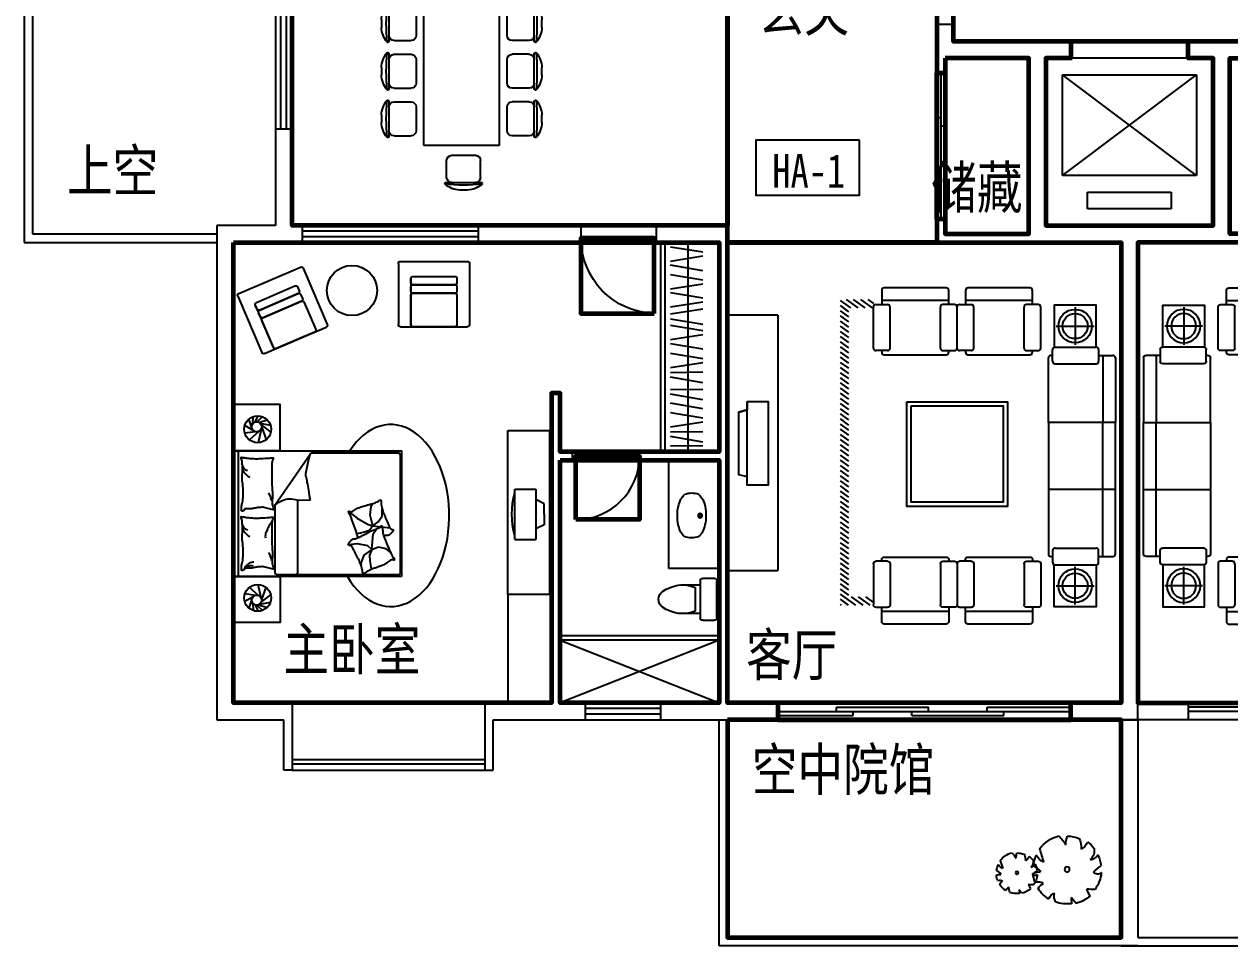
# Model space of a CAD drawing. Extents: x -503649 to -477249, y -718488 to -695588.
# Drawn here: x -503649 to -489249, y -718488 to -707482 of the extents above; entities that cross this region are included whole.
import ezdxf
from ezdxf.enums import TextEntityAlignment as Align

# ---------------------------------------------------------------- set-up
doc = ezdxf.new("R2010")
doc.units = 0
doc.header["$LTSCALE"] = 1000
doc.header["$MEASUREMENT"] = 0
doc.layers.get('0').update_dxf_attribs({"linetype": 'CONTINUOUS'})
for name, color, linetype in [('4-BACLONY', 6, 'CONTINUOUS'), ('7-SAN', 245, 'CONTINUOUS'), ('FURN', 8, 'CONTINUOUS'), ('I-FURN', 8, 'CONTINUOUS'), ('PUB_TEXT', 7, 'CONTINUOUS'), ('WALL', 2, 'CONTINUOUS'), ('WINDOW', 4, 'CONTINUOUS'), ('WINDOW_TEXT', 7, 'CONTINUOUS'), ('字', 7, 'CONTINUOUS')]:
    doc.layers.add(name, color=color, linetype=linetype)
for name, color, linetype, lineweight in [('GT_储藏间', 50, 'CONTINUOUS', 60), ('GT_卧室', 1, 'CONTINUOUS', 60), ('GT_卫生间', 5, 'CONTINUOUS', 60), ('GT_客厅', 2, 'CONTINUOUS', 60), ('GT_玄关', 40, 'CONTINUOUS', 60), ('GT_电梯', 150, 'CONTINUOUS', 60), ('GT_过道', 30, 'CONTINUOUS', 60), ('GT_门', 3, 'CONTINUOUS', 60), ('GT_阳台', 6, 'CONTINUOUS', 60), ('GT_餐厅', 3, 'CONTINUOUS', 60)]:
    doc.layers.add(name, color=color, linetype=linetype, lineweight=lineweight)
doc.styles.add('-宋体', font='', dxfattribs={"width": 0.6})
doc.styles.add('DIM_FONT', font='ZBTXT.shx', dxfattribs={"width": 0.8})
doc.styles.add('SIMPLEX', font='SIMPLEX.SHX')
doc.styles.get('-宋体').set_extended_font_data('SimSun')

# ---------------------------------------------------------------- blocks, each defined once
blk = doc.blocks.new('TV-02')
at = {"color": 0, "linetype": 'ByBlock'}
blk.add_line((-500, -100), (-400, -100), dxfattribs=at)
for points in [[(400, -100), (375, 0), (-375, 0), (-400, -100), (-375, 0)], [(-500, -100), (-500, -350), (500, -350), (500, -100), (-500, -100)]]:
    blk.add_lwpolyline(points, dxfattribs=at)
blk = doc.blocks.new('M_A2ZXL')
blk.add_line((-0.472, 0), (-0.472, -1))
blk.add_arc((-0.5, 0), 1, 271.6231, 0)
blk = doc.blocks.new('A$C465575F6')
for p, q in [((0, 529), (0, 669)), ((30, 699), (470, 699)), ((500, 669), (500, 529)), ((470, 499), (30, 499)), ((80, 499), (80, 269)), ((390, 439), (110, 439)), ((420, 499), (420, 269))]:
    blk.add_line(p, q)
for centre, radius, start, end in [((30, 669), 30, 90, 180), ((470, 669), 30, 0, 90), ((30, 529), 30, 180, 270), ((477, 286), 398, 157.4505, 216.6381), ((23, 286), 398, 323.3619, 22.5495), ((470, 529), 30, 270, 0), ((250, 110), 110, 213.4509, 326.5491)]:
    blk.add_arc(centre, radius, start, end)
blk = doc.blocks.new('A$C7F224953')
for p, q in [((513, 86, 0), (516, 88, 0)), ((516, 92, 0), (516, 89, 0))]:
    blk.add_line(p, q)
at = {"elevation": 0}
for points in [[(513, 261, 0.091341), (457, 304, 0.066287), (374, 332, 0.052428), (263, 343, 0.052428), (153, 330, 0.066287), (70, 300, 0.091756), (14, 256, 0.171377)], [(12, 87, -0.172546), (14, 256, -0.726395)], [(518, 91, 0.172546), (514, 261, 0.726395)], [(12, 87, 0.098208), (73, 40, 0.066287), (156, 11, 0.052428), (266, 1, 0.052428), (376, 13, 0.066287), (459, 43, 0.093876), (516, 89, 0.171377)]]:
    blk.add_lwpolyline(points, format="xyb", dxfattribs=at)
for radius in [25, 15]:
    blk.add_circle((266, 71, 0), radius)
blk.add_arc((515, 89, 0), 1, 311.8531, 0.5307)
at = {"style": 'DIM_FONT', "oblique": 0, "width": 0.8, "flags": 9}
for tag in ['YSIZE', 'XSIZE', 'YSIZE', 'XSIZE']:
    blk.add_attdef(tag, (266, 1, 0), '', height=0.5, rotation=180.5307, dxfattribs=at)
blk = doc.blocks.new('A$C748C4E89')
for p, q in [((-250, 0), (-250, -600)), ((-250, 0), (0, 0)), ((0, -600), (0, 0)), ((100, -175), (0, -125)), ((100, -300), (100, -175)), ((100, -425), (0, -475)), ((100, -300), (100, -425)), ((-250, -600), (0, -600))]:
    blk.add_line(p, q)
blk.add_arc((637.5, -300), 925, 163.62955, 196.37045)
blk = doc.blocks.new('A$C70683468')
for p, q in [((535, -175), (535, 1325)), ((971, 678), (1398, 1296)), ((2450, 1296), (1398, 1296)), ((2470, -130), (2470, 1276)), ((1243, -130), (1243, 740)), ((971, 678), (971, -130)), ((1851, 602), (1954, 523)), ((2109, 559), (2122, 661)), ((2122, 661), (2142, 697)), ((2251, 545), (2251, 638)), ((1954, 523), (2085, 448)), ((2085, 448), (2140, 430)), ((2140, 430), (2109, 559)), ((2140, 430), (2203, 480)), ((2203, 480), (2251, 545)), ((2041, 353), (1953, 333)), ((2099, 373), (2041, 353)), ((2140, 430), (2099, 373)), ((2127, 149), (2146, 335)), ((2140, 430), (2234, 418)), ((2146, 335), (2182, 385)), ((2182, 385), (2191, 397)), ((2249, 417), (2344, 405)), ((1850, 206), (1954, 219)), ((1954, 219), (2076, 194)), ((2127, 149), (2034, 80)), ((2076, 194), (2127, 149)), ((2127, 149), (2100, 82)), ((2127, 149), (2210, 180)), ((2210, 180), (2292, 159)), ((2292, 159), (2355, 106)), ((2034, 80), (1997, -15)), ((2100, 82), (2103, 13)), ((2103, 13), (2120, -85)), ((1997, -15), (2000, -39)), ((2120, -85), (2127, -88)), ((991, -150), (2450, -150))]:
    blk.add_line(p, q)
blk.add_lwpolyline([(2482, -175), (482, -175), (482, 1325), (2482, 1325)], close=True)
for points in [[(1394, 739, 0.007867), (1376, 856, 0.009508), (1358, 953, 0.006616), (1344, 1018, -0.023828), (1340, 1036, -0.080713), (1341, 1055, -0.009591), (1373, 1208, -0.013133), (1381, 1241, -0.007859), (1398, 1296)], [(609, 635, -0.263368), (590, 607, -0.494818), (571, 616, -0.049225), (570, 634, -0.036831), (571, 657, -0.031893), (580, 695, 0.035782), (587, 729, 0.032941), (592, 819, 0.026564), (587, 930, 0.017905), (581, 968, -0.033397), (579, 988, -0.03204), (580, 1025, 0.018442), (583, 1089, 0.010837), (582, 1154, 0.014624), (579, 1202, 0.111249), (572, 1225, -0.153708), (568, 1241, -0.076444), (569, 1249, -0.215512), (571, 1251, -0.585858), (574, 1248, 0.363489), (577, 1243, 0.191716), (589, 1243, -0.129675), (605, 1245, -0.01735), (622, 1242, 0.019326), (637, 1240, 0.018818), (705, 1233, 0.021828), (765, 1232, 0.006204), (799, 1233, 0.001963), (905, 1240, 0.028341), (942, 1244, -0.117014), (950, 1243, -0.36606), (951, 1242, -0.03973), (949, 1228, -0.048309), (943, 1215, 0.062981), (939, 1204, 0.04058), (936, 1180, 0.014345), (934, 1114, 0.005484), (934, 988, 0.007153), (937, 892, 0.008762), (940, 850, -0.008153), (943, 804, -0.06251), (939, 747, 0.078669), (937, 701, 0.047825), (941, 679, -0.034494), (949, 648, -0.023571), (952, 623, -0.510228), (950, 622), (920, 629), (838, 650, 0.073041), (818, 652, 0.023305), (757, 646, 0.018299), (734, 642, -0.01097), (696, 635, -0.042281), (662, 632, -0.027201), (609, 635)], [(577, 1191, 0.088153), (581, 1156, 0.088153), (596, 1125, 0.077547), (617, 1103, 0.077547), (645, 1089)], [(583, 1109, 0.027842), (593, 1085, 0.048685), (601, 1072, 0.023666), (626, 1044, 0.031223), (646, 1025, 0.046801), (654, 1020, 0.023191), (671, 1012)], [(936, 725, 0.009729), (927, 753, 0.009729), (917, 779, 0.007971), (908, 801, 0.007971), (898, 823)], [(971, 678, -0.085272), (1081, 741, -0.124044), (1168, 751), (1264, 737), (1394, 739)], [(1963, 289, 0.025626), (1960, 300, 0.0108), (1918, 430, 0.00456), (1887, 517, 0.01125), (1873, 552, 0.069394), (1862, 571, -0.079756), (1853, 588, -0.106399), (1851, 602, -0.328642), (1854, 606, -0.299547), (1860, 604, 0.189917), (1869, 598, 0.033518), (1880, 597, 0.075627), (1884, 598, 0.053489), (1892, 601, 0.017838), (1914, 613, 0.038394), (1938, 630, -0.059529), (1954, 640, -0.035943), (1981, 651, -0.011245), (2067, 677, -0.006203), (2106, 687, 0.010783), (2129, 693, 0.019485), (2142, 697, 0.005062), (2193, 717, 0.101392), (2218, 734, -0.223768), (2231, 739, -0.25558), (2236, 736, -0.081563), (2241, 720, -0.071805), (2241, 703, 0.069985), (2241, 685, 0.03546), (2254, 626, 0.029432), (2279, 557, 0.001554), (2293, 523, -0.00152), (2308, 489, -0.004735), (2323, 454, 0.00382), (2341, 410, 0.296001), (2373, 388, -0.649774), (2382, 367, -0.02319), (2377, 362, 0.0288), (2374, 359, 0.005727), (2368, 352, -0.004358), (2360, 343, -0.027528), (2343, 326, -0.046214), (2332, 318, -0.194121), (2315, 315, 0.133719), (2291, 314, 0.005779), (2269, 306, 0.008882)], [(609, -74, -0.263368), (590, -102, -0.494818), (571, -93, -0.049225), (570, -75, -0.036831), (571, -52, -0.031893), (580, -14, 0.035782), (587, 20, 0.032941), (592, 110, 0.026564), (587, 221, 0.017905), (581, 258, -0.033397), (579, 279, -0.03204), (580, 316, 0.018442), (583, 380, 0.010837), (582, 445, 0.014624), (579, 493, 0.111249), (572, 515, -0.153708), (568, 532, -0.076444), (569, 540, -0.215512), (571, 542, -0.585858), (574, 539, 0.363489), (577, 534, 0.191716), (589, 534, -0.129675), (605, 536, -0.01735), (622, 533, 0.019326), (637, 530, 0.018818), (705, 524, 0.021828), (765, 523, 0.006204), (799, 524, 0.001963), (905, 530, 0.028341), (942, 535, -0.117014), (950, 534, -0.36606), (951, 533, -0.03973), (949, 519, -0.048309), (943, 505, 0.062981), (939, 495, 0.04058), (936, 471, 0.014345), (934, 404, 0.005484), (934, 279, 0.007153), (937, 183, 0.008762), (940, 140, -0.008153), (943, 95, -0.06251), (939, 38, 0.078669), (937, -8, 0.047825), (941, -30, -0.034494), (949, -61, -0.023571), (952, -87, -0.510228), (950, -88), (920, -80), (838, -59, 0.073041), (818, -57, 0.023305), (757, -63, 0.018299), (734, -67, -0.01097), (696, -75, -0.042281), (662, -77, -0.027201), (609, -75)], [(577, 481, 0.088153), (581, 447, 0.088153), (596, 416, 0.077547), (617, 394, 0.077547), (645, 380)], [(937, 485, 0.016108), (911, 446, 0.024599), (896, 420, 0.009477), (873, 370, 0.015937), (860, 341, 0.072521), (857, 324, 0.033339), (857, 288)], [(583, 400, 0.027842), (593, 376, 0.048685), (601, 363, 0.023666), (626, 335, 0.031223), (646, 316, 0.046801), (654, 311, 0.023191), (671, 303)], [(609, -75, -0.077379), (634, -40, -0.077379), (669, -14, -0.047525), (694, -4, -0.047525), (720, 1)], [(936, 16, 0.009729), (927, 43, 0.009729), (917, 70, 0.007971), (908, 92, 0.007971), (898, 113)], [(625, -76, -0.05369), (638, -62, -0.070312), (650, -54, -0.015448), (659, -50, -0.013244), (669, -46, -0.082127), (687, -43, -0.064164), (710, -46)]]:
    blk.add_lwpolyline(points, format="xyb")
blk.add_lwpolyline([(2065, -117, 0.101392), (2041, -136, -0.223768), (2028, -142, -0.25558), (2024, -139, -0.081563), (2017, -124, -0.071805), (2016, -107, 0.069985), (2014, -89, 0.03546), (1997, -31, 0.029432), (1967, 36, 0.001554), (1950, 68, -0.00152), (1933, 101, -0.004735), (1916, 135, 0.00382), (1894, 177, 0.296001), (1860, 197, -0.649774), (1850, 217, -0.02319), (1854, 222, 0.0288), (1857, 226, 0.005727), (1863, 233, -0.004358), (1869, 242, -0.027528), (1885, 261, -0.046214), (1896, 270, -0.194121), (1912, 274, 0.133719), (1936, 277, 0.011505), (1978, 296, 0.008882), (2032, 322, 0.012426), (2101, 359, -0.033612), (2126, 372), (2183, 395), (2226, 413, 0.224341), (2239, 427, -0.722772), (2248, 427, -0.103513), (2249, 424, 0.053465), (2249, 416, 0.030109), (2254, 393, -0.031436), (2258, 371, -0.05324), (2259, 356, 0.05518), (2259, 342, 0.056271), (2266, 316, 0.0108), (2317, 191, 0.00456), (2355, 106, 0.01125), (2371, 72, 0.069394), (2384, 54, -0.079756), (2394, 38, -0.106399), (2398, 24, -0.328642), (2394, 19, -0.299547), (2388, 21, 0.189917), (2379, 26, 0.033518), (2368, 26, 0.075627), (2364, 25, 0.053489), (2356, 22, 0.017838), (2335, 8, 0.038394), (2312, -11, -0.059529), (2297, -22, -0.035943), (2272, -35, -0.011245), (2188, -67, -0.006203), (2149, -80, 0.010783), (2127, -88, 0.019485), (2114, -94, 0.005062)], format="xyb", close=True)
for centre, start, end in [((2450, 1276), 0, 90), ((991, -130), 180, 270), ((1223, -130), 270, 0), ((2450, -130), 270, 0)]:
    blk.add_arc(centre, 20, start, end)
blk.add_ellipse((2355, 553), major_axis=(0, 1086), ratio=0.642246, start_param=2.306068, end_param=7.0631)
at = {"style": 'DIM_FONT', "width": 0.8, "flags": 9}
for tag in ['YSIZE', 'XSIZE']:
    blk.add_attdef(tag, (482, -175), '', height=0.5, rotation=90, dxfattribs=at)
blk = doc.blocks.new('A$C40EC27B7')
at = {"layer": 'I-FURN'}
for p, q in [((222, 2370, 0), (233, 2460, 0)), ((255, 2393, 0), (290, 2468, 0)), ((274, 2396, 0), (341, 2457, 0)), ((229, 2294, 0), (129, 2353, 0)), ((212, 2329, 0), (177, 2428, 0)), ((323, 2305, 0), (288, 2148, 0)), ((295, 2391, 0), (395, 2422, 0)), ((308, 2383, 0), (435, 2358, 0)), ((325, 2360, 0), (439, 2273, 0)), ((331, 2328, 0), (385, 2185, 0)), ((256, 2278, 0), (130, 2261, 0)), ((297, 2281, 0), (184, 2182, 0)), ((323, 297, 0), (288, 455, 0)), ((229, 309, 0), (129, 250, 0)), ((256, 325, 0), (130, 342, 0)), ((297, 321, 0), (184, 420, 0)), ((325, 242, 0), (439, 330, 0)), ((331, 274, 0), (385, 418, 0)), ((212, 274, 0), (177, 175, 0)), ((222, 232, 0), (233, 143, 0)), ((255, 209, 0), (290, 135, 0)), ((274, 207, 0), (341, 146, 0)), ((295, 212, 0), (395, 181, 0)), ((308, 219, 0), (435, 245, 0))]:
    blk.add_line(p, q, dxfattribs=at)
at = {"layer": 'I-FURN', "elevation": 0}
for points in [[(0, 2603), (0, 2053), (550, 2053), (550, 2603)], [(0, 0), (0, 550), (550, 550), (550, 0)]]:
    blk.add_lwpolyline(points, close=True, dxfattribs=at)
at = {"layer": 'I-FURN'}
for centre, radius in [((283, 2308, 0), 160), ((271, 2336, 0), 60), ((283, 295, 0), 160), ((271, 267, 0), 60)]:
    blk.add_circle(centre, radius, dxfattribs=at)
at = {"layer": 'I-FURN', "rotation": 1.24245443e-08}
blk.add_blockref('A$C70683468', (-482, 725, 0), dxfattribs=at)
at = {"layer": 'I-FURN', "width": 0.8, "flags": 9}
for tag in ['YSIZE', 'XSIZE']:
    blk.add_attdef(tag, (283, 2308, 0), '', height=0.5, rotation=0, dxfattribs=at)
at = {"layer": 'I-FURN', "oblique": -180, "text_generation_flag": 4, "width": 0.8, "flags": 9}
for tag in ['YSIZE', 'XSIZE']:
    blk.add_attdef(tag, (283, 295, 0), '', height=0.5, rotation=0, dxfattribs=at)
blk = doc.blocks.new('A$C798D17D8')
blk.add_blockref('A$C40EC27B7', (0, 0, 0))
blk = doc.blocks.new('M_C30XGI')
for p, q in [((-869, 988), (-409, 988)), ((-689, 1088), (-589, 1088)), ((-238, 988), (222, 988)), ((-57, 1088), (42, 1088)), ((394, 988), (854, 988)), ((574, 1088), (673, 1088)), ((-864, 920), (-864, 695)), ((-414, 920), (-414, 695)), ((-233, 920), (-233, 695)), ((217, 920), (217, 695)), ((399, 920), (399, 695)), ((849, 920), (849, 695)), ((-1023, 524), (-1023, -476)), ((977, 524), (-1023, 524)), ((-797, 628), (-482, 628)), ((-165, 628), (150, 628)), ((466, 628), (781, 628)), ((977, -476), (977, 524)), ((-1514, -232), (-1514, 228)), ((-1447, 223), (-1222, 223)), ((1400, 223), (1175, 223)), ((1467, 228), (1467, -232)), ((-1614, -52), (-1614, 47)), ((-1154, -160), (-1154, 155)), ((1107, 155), (1107, -160)), ((1567, 47), (1567, -52)), ((-1447, -227), (-1222, -227)), ((1400, -227), (1175, -227)), ((-1023, -476), (977, -476)), ((-482, -580), (-797, -580)), ((150, -580), (-165, -580)), ((781, -580), (466, -580)), ((-864, -873), (-864, -648)), ((-414, -873), (-414, -648)), ((-233, -873), (-233, -648)), ((217, -873), (217, -648)), ((399, -873), (399, -648)), ((849, -873), (849, -648)), ((-409, -940), (-869, -940)), ((222, -940), (-238, -940)), ((854, -940), (394, -940)), ((-589, -1040), (-689, -1040)), ((42, -1040), (-57, -1040)), ((673, -1040), (574, -1040))]:
    blk.add_line(p, q)
for centre, radius, start, end in [((-878, 1004), 10, 130.7265, 202.67), ((-869, 1008), 20, 202.67, 270), ((-679, 772), 316, 91.7651, 130.7265), ((-639, -1690), 2713, 84.8023, 95.1977), ((-797, 920), 67.5, 90, 180), ((-599, 772), 316, 49.2735, 88.2349), ((-482, 920), 67.5, 0, 90), ((-409, 1008), 20, 270, 337.33), ((-400, 1004), 10, 337.33, 49.2735), ((-247, 1004), 10, 130.7265, 202.67), ((-238, 1008), 20, 202.67, 270), ((-48, 772), 316, 91.7651, 130.7265), ((-8, -1690), 2713, 84.8023, 95.1977), ((-165, 920), 67.5, 90, 180), ((32, 772), 316, 49.2735, 88.2349), ((150, 920), 67.5, 0, 90), ((222, 1008), 20, 270, 337.33), ((232, 1004), 10, 337.33, 49.2735), ((384, 1004), 10, 130.7265, 202.67), ((394, 1008), 20, 202.67, 270), ((584, 772), 316, 91.7651, 130.7265), ((624, -1690), 2713, 84.8023, 95.1977), ((466, 920), 67.5, 90, 180), ((664, 772), 316, 49.2735, 88.2349), ((781, 920), 67.5, 0, 90), ((854, 1008), 20, 270, 337.33), ((863, 1004), 10, 337.33, 49.2735), ((-797, 695), 67.5, 180, 270), ((-482, 695), 67.5, 270, 0), ((-165, 695), 67.5, 180, 270), ((150, 695), 67.5, 270, 0), ((466, 695), 67.5, 180, 270), ((781, 695), 67.5, 270, 0), ((-1299, 38), 316, 139.2735, 178.2349), ((1164, -2), 2713, 174.8023, 185.1977), ((-1530, 237), 10, 67.33, 139.2735), ((-1534, 228), 20, 0, 67.33), ((-1447, 155), 67.5, 90, 180), ((-1222, 155), 67.5, 0, 90), ((1175, 155), 67.5, 90, 180), ((1400, 155), 67.5, 0, 90), ((1487, 228), 20, 112.67, 180), ((1484, 237), 10, 40.7265, 112.67), ((-1210, -2), 2713, 354.8023, 5.1977), ((1252, 38), 316, 1.7651, 40.7265), ((-1299, -42), 316, 181.7651, 220.7265), ((-1447, -160), 67.5, 180, 270), ((-1222, -160), 67.5, 270, 0), ((1175, -160), 67.5, 180, 270), ((1400, -160), 67.5, 270, 0), ((1252, -42), 316, 319.2735, 358.2349), ((-1530, -241), 10, 220.7265, 292.67), ((-1534, -232), 20, 292.67, 0), ((1487, -232), 20, 180, 247.33), ((1484, -241), 10, 247.33, 319.2735), ((-797, -648), 67.5, 90, 180), ((-482, -648), 67.5, 0, 90), ((-165, -648), 67.5, 90, 180), ((150, -648), 67.5, 0, 90), ((466, -648), 67.5, 90, 180), ((781, -648), 67.5, 0, 90), ((-869, -960), 20, 90, 157.33), ((-878, -957), 10, 157.33, 229.2735), ((-797, -873), 67.5, 180, 270), ((-482, -873), 67.5, 270, 0), ((-409, -960), 20, 22.67, 90), ((-400, -957), 10, 310.7265, 22.67), ((-247, -957), 10, 157.33, 229.2735), ((-238, -960), 20, 90, 157.33), ((-165, -873), 67.5, 180, 270), ((150, -873), 67.5, 270, 0), ((222, -960), 20, 22.67, 90), ((232, -957), 10, 310.7265, 22.67), ((384, -957), 10, 157.33, 229.2735), ((394, -960), 20, 90, 157.33), ((466, -873), 67.5, 180, 270), ((781, -873), 67.5, 270, 0), ((854, -960), 20, 22.67, 90), ((863, -957), 10, 310.7265, 22.67), ((-679, -725), 316, 229.2735, 268.2349), ((-639, 1737), 2713, 264.8023, 275.1977), ((-599, -725), 316, 271.7651, 310.7265), ((-8, 1737), 2713, 264.8023, 275.1977), ((-48, -725), 316, 229.2735, 268.2349), ((32, -725), 316, 271.7651, 310.7265), ((584, -725), 316, 229.2735, 268.2349), ((624, 1737), 2713, 264.8023, 275.1977), ((664, -725), 316, 271.7651, 310.7265)]:
    blk.add_arc(centre, radius, start, end)
at = {"width": 0.8, "flags": 9}
for tag in ['XSIZE', 'YSIZE']:
    blk.add_attdef(tag, (0, 0), '', height=0.5, dxfattribs=at)
blk = doc.blocks.new('_WBLK')
for p, q in [((-0.5, 0.5), (0.5, 0.5)), ((0.5, 0.1667), (-0.5, 0.1667)), ((0.5, -0.1667), (-0.5, -0.1667)), ((-0.5, -0.5), (0.5, -0.5))]:
    blk.add_line(p, q)
at = {"layer": 'WINDOW_TEXT', "style": 'SIMPLEX', "flags": 9}
blk.add_attdef('A', text='', height=1, dxfattribs=at).set_placement((0, 1.5), align=Align.MIDDLE)
blk = doc.blocks.new('M_C33SQR')
for p, q in [((-433, 755), (-433, 25)), ((392, 780), (-408, 780)), ((417, 755), (417, 25)), ((242, 600), (-258, 600)), ((267, 575), (267, 0)), ((392, 0), (-408, 0))]:
    blk.add_line(p, q)
for points in [[(242, 600), (-258, 600, 0.414214), (-283, 575), (-283, 525, 0.414214), (-258, 500), (242, 500, 0.414214), (267, 525), (267, 575, 0.414214)], [(242, 500), (-258, 500, 0.414214), (-283, 475), (-283, 425, 0.414214), (-258, 400), (242, 400, 0.414214), (267, 425), (267, 475, 0.414214)], [(242, 400), (-258, 400, 0.414214), (-283, 375), (-283, 25, 0.414214), (-258, 0), (242, 0, 0.414214), (267, 25), (267, 375, 0.414214)]]:
    blk.add_lwpolyline(points, format="xyb", close=True)
for centre, start, end in [((-408, 755), 90, 180), ((392, 755), 0, 90), ((242, 575), 0, 90), ((-408, 25), 180, 270), ((392, 25), 270, 0)]:
    blk.add_arc(centre, 25, start, end)
at = {"width": 0.8, "flags": 9}
for tag in ['XSIZE', 'YSIZE']:
    blk.add_attdef(tag, (0, 0), '', height=0.5, dxfattribs=at)
blk = doc.blocks.new('FHASHA')
at = {"layer": 'FURN'}
for p, q in [((-325907, -74669), (-325816, -74651)), ((-325907, -74669), (-325816, -74651)), ((-325816, -74651), (-325870, -74706)), ((-325816, -74651), (-325870, -74706)), ((-325870, -74706), (-325870, -74706)), ((-325870, -74706), (-325870, -74706)), ((-325329, -74976), (-325275, -74965)), ((-325329, -74976), (-325275, -74965)), ((-325275, -74965), (-325307, -74998)), ((-325275, -74965), (-325307, -74998)), ((-325307, -74998), (-325307, -74998)), ((-325307, -74998), (-325307, -74998))]:
    blk.add_line(p, q, dxfattribs=at)
for centre, radius in [((-325569, -74418), 29.7), ((-325127, -74825), 17.8), ((-325127, -74825), 17.8)]:
    blk.add_circle(centre, radius, dxfattribs=at)
for centre, radius, start, end in [((-325573, -74419), 410, 87.3583, 102.9624), ((-325573, -74419), 410, 87.3583, 102.9624), ((-325573, -74419), 406, 115.8504, 134.5361), ((-325573, -74419), 406, 115.8504, 134.5361), ((-326691, -74349), 861, 6.7622, 14.7395), ((-326691, -74349), 861, 6.7622, 14.7395), ((-325579, -74057), 171, 178.2868, 217.0851), ((-325579, -74057), 171, 178.2868, 217.0851), ((-325577, -74127), 138, 129.1908, 191.4948), ((-325577, -74127), 138, 129.1908, 191.4948), ((-325437, -74066), 127, 157.0582, 207.0546), ((-325437, -74066), 127, 157.0582, 207.0546), ((-325354, -74250), 233, 114.5767, 147.2277), ((-325354, -74250), 233, 114.5767, 147.2277), ((-325573, -74419), 400, 51.4396, 72.2919), ((-325573, -74419), 400, 51.4396, 72.2919), ((-325716, -73947), 424, 323.693, 338.0324), ((-325716, -73947), 424, 323.693, 338.0324), ((-325573, -74419), 408, 146.2468, 176.8757), ((-325573, -74419), 408, 146.2468, 176.8757), ((-325847, -74181), 67.8, 188.8752, 279.9449), ((-325847, -74181), 67.8, 188.8752, 279.9449), ((-325193, -74675), 510, 95.6714, 110.9405), ((-325193, -74675), 510, 95.6714, 110.9405), ((-325573, -74419), 415, 358.256, 37.3552), ((-325573, -74419), 415, 358.256, 37.3552), ((-325689, -74046), 456, 230.3545, 242.9078), ((-325689, -74046), 456, 230.3545, 242.9078), ((-324363, -75737), 1528, 121.3409, 127.5995), ((-324363, -75737), 1528, 121.3409, 127.5995), ((-326242, -73861), 684, 292.2211, 300.3132), ((-326242, -73861), 684, 292.2211, 300.3132), ((-325573, -74419), 417, 190.411, 216.8434), ((-325573, -74419), 417, 190.411, 216.8434), ((-325252, -74350), 182, 256.0316, 294.1537), ((-325252, -74350), 182, 256.0316, 294.1537), ((-325573, -74419), 407, 328.2107, 346.2761), ((-325573, -74419), 407, 328.2107, 346.2761), ((-325132, -74651), 83, 129.1908, 191.4948), ((-325132, -74651), 83, 129.1908, 191.4948), ((-325129, -74826), 246, 87.3583, 102.9624), ((-325048, -74614), 76.3, 157.0582, 207.0546), ((-325573, -74419), 410, 224.0614, 251.6109), ((-325573, -74419), 410, 224.0614, 251.6109), ((-325714, -74787), 101, 337.926, 34.0305), ((-325714, -74787), 101, 337.926, 34.0305), ((-325591, -74789), 150, 351.0731, 25.6085), ((-325591, -74789), 150, 351.0731, 25.6085), ((-325491, -74871), 157, 39.1449, 73.4992), ((-325491, -74871), 157, 39.1449, 73.4992), ((-325129, -74826), 245, 146.2468, 176.8757), ((-325129, -74826), 245, 146.2468, 176.8757), ((-325573, -74419), 413, 299.9838, 314.8093), ((-325573, -74419), 413, 299.9838, 314.8093), ((-325293, -75902), 1269, 86.976, 92.2462), ((-325293, -75902), 1269, 86.976, 92.2462), ((-325396, -74749), 120, 17.9209, 61.8406), ((-325396, -74749), 120, 17.9209, 61.8406), ((-325293, -74683), 40.7, 188.8752, 279.9449), ((-325293, -74683), 40.7, 188.8752, 279.9449), ((-325129, -74826), 243, 115.8504, 134.5361), ((-325129, -74826), 243, 115.8504, 134.5361), ((-325800, -74784), 517, 6.7622, 14.7395), ((-325800, -74784), 517, 6.7622, 14.7395), ((-325133, -74609), 103, 178.2868, 217.0851), ((-324998, -74725), 140, 114.5767, 147.2277), ((-324998, -74725), 140, 114.5767, 147.2277), ((-325129, -74826), 240, 51.4396, 72.2919), ((-325129, -74826), 240, 51.4396, 72.2919), ((-325215, -74543), 254, 323.693, 338.0324), ((-325215, -74543), 254, 323.693, 338.0324), ((-324901, -74979), 306, 95.6714, 110.9405), ((-324901, -74979), 306, 95.6714, 110.9405), ((-325129, -74826), 249, 358.256, 37.3552), ((-325129, -74826), 249, 358.256, 37.3552), ((-325782, -74652), 174, 297.1708, 329.1657), ((-325782, -74652), 174, 297.1708, 329.1657), ((-325573, -74419), 414, 263.3003, 288.3538), ((-325573, -74419), 414, 263.3003, 288.3538), ((-325531, -74491), 411, 292.2211, 300.3132), ((-325531, -74491), 411, 292.2211, 300.3132), ((-325129, -74826), 250, 190.411, 216.8434), ((-325129, -74826), 250, 190.411, 216.8434), ((-325199, -74602), 274, 230.3545, 242.9078), ((-325199, -74602), 274, 230.3545, 242.9078), ((-324403, -75617), 917, 121.3409, 127.5995), ((-324403, -75617), 917, 121.3409, 127.5995), ((-325129, -74826), 246, 224.0614, 251.6109), ((-325129, -74826), 246, 224.0614, 251.6109), ((-325254, -74966), 105, 297.1708, 329.1657), ((-325254, -74966), 105, 297.1708, 329.1657), ((-325214, -75047), 60.7, 337.926, 34.0305), ((-325214, -75047), 60.7, 337.926, 34.0305), ((-325140, -75048), 90.1, 351.0731, 25.6085), ((-325140, -75048), 90.1, 351.0731, 25.6085), ((-325080, -75097), 94.2, 39.1449, 73.4992), ((-325080, -75097), 94.2, 39.1449, 73.4992), ((-325129, -74826), 248, 299.9838, 314.8093), ((-325129, -74826), 248, 299.9838, 314.8093), ((-324961, -75716), 762, 86.976, 92.2462), ((-324961, -75716), 762, 86.976, 92.2462), ((-325023, -75024), 71.7, 17.9209, 61.8406), ((-325023, -75024), 71.7, 17.9209, 61.8406), ((-324936, -74785), 109, 256.0316, 294.1537), ((-324936, -74785), 109, 256.0316, 294.1537), ((-325129, -74826), 244, 328.2107, 346.2761), ((-325129, -74826), 244, 328.2107, 346.2761), ((-325129, -74826), 248, 263.3003, 288.3538), ((-325129, -74826), 248, 263.3003, 288.3538)]:
    blk.add_arc(centre, radius, start, end, dxfattribs=at)
blk = doc.blocks.new('SOFA-1')
at = {"layer": 'I-FURN'}
for p, q in [((-500, 720), (-500, 230)), ((-330, 750), (-470, 750)), ((-400, 770), (-400, 750)), ((370, 800), (-370, 800)), ((-300, 720), (-300, 230)), ((300, 720), (300, 230)), ((330, 750), (470, 750)), ((400, 750), (400, 770)), ((500, 720), (500, 230)), ((-470, 200), (-330, 200)), ((-400, 200), (-400, 30)), ((-400, 150), (400, 150)), ((470, 200), (330, 200)), ((400, 30), (400, 200)), ((-370, 0), (370, 0))]:
    blk.add_line(p, q, dxfattribs=at)
for centre, start, end in [((-470, 720), 90, 180), ((-370, 770), 90, 180), ((-330, 720), 0, 90), ((330, 720), 90, 180), ((370, 770), 0, 90), ((370, 770), 0, 90), ((370, 770), 0, 90), ((470, 720), 0, 90), ((-470, 230), 180, 270), ((-330, 230), 270, 0), ((330, 230), 180, 270), ((470, 230), 270, 0), ((-370, 30), 180, 270), ((370, 30), 270, 0)]:
    blk.add_arc(centre, 30, start, end, dxfattribs=at)
blk = doc.blocks.new('SOFA-3')
at = {"layer": 'I-FURN'}
for p, q in [((-720, 1300), (-230, 1300)), ((-800, 400), (-800, 1170)), ((-770, 1200), (-750, 1200)), ((-750, 1130), (-750, 1270)), ((-200, 1270), (-200, 1130)), ((-200, 1200), (-30, 1200)), ((-150, 1200), (-150, 400)), ((0, 1170), (0, 400)), ((-720, 1100), (-230, 1100)), ((-800, 400), (-800, -400)), ((0, 400), (-800, 400)), ((0, 400), (-800, 400)), ((-150, -430), (-150, 400)), ((0, -400), (0, 400)), ((-800, -400), (-800, -1170)), ((0, -400), (-800, -400)), ((0, -400), (-800, -400)), ((-150, -1200), (-150, -400)), ((0, -1170), (0, -400)), ((-750, -1130), (-750, -1270)), ((-720, -1100), (-230, -1100)), ((-200, -1270), (-200, -1130)), ((-770, -1200), (-750, -1200)), ((-200, -1200), (-30, -1200)), ((-720, -1300), (-230, -1300))]:
    blk.add_line(p, q, dxfattribs=at)
for centre, start, end in [((-720, 1270), 90, 180), ((-230, 1270), 0, 90), ((-770, 1170), 90, 180), ((-30, 1170), 0, 90), ((-720, 1130), 180, 270), ((-230, 1130), 270, 0), ((-720, -1130), 90, 180), ((-230, -1130), 360, 90), ((-770, -1170), 180, 270), ((-720, -1270), 180, 270), ((-230, -1270), 270, 0), ((-30, -1170), 270, 0)]:
    blk.add_arc(centre, 30, start, end, dxfattribs=at)
blk = doc.blocks.new('A$C4ACB3806')
at = {"layer": 'I-FURN', "extrusion": (-1.022e-13, -1.2e-15, -1)}
for p, q in [((0, 3863), (124, 3774)), ((0, 3801), (100, 3729)), ((70, 3874), (210, 3774)), ((156, 3874), (296, 3774)), ((242, 3874), (381, 3774)), ((328, 3874), (396, 3825)), ((0, 3740), (100, 3668)), ((0, 3678), (100, 3606)), ((0, 3616), (100, 3545)), ((0, 3555), (100, 3483)), ((0, 3493), (100, 3422)), ((0, 3432), (100, 3360)), ((0, 3370), (100, 3299)), ((0, 3309), (100, 3237)), ((0, 3247), (100, 3176)), ((0, 3186), (100, 3114)), ((0, 3124), (100, 3053)), ((0, 3063), (100, 2991)), ((0, 3001), (100, 2930)), ((0, 2940), (100, 2868)), ((0, 2878), (100, 2807)), ((0, 2817), (100, 2745)), ((0, 2755), (100, 2684)), ((0, 2694), (100, 2622)), ((0, 2632), (100, 2561)), ((0, 2571), (100, 2499)), ((0, 2509), (100, 2438)), ((0, 2448), (100, 2376)), ((0, 2386), (100, 2314)), ((0, 2325), (100, 2253)), ((0, 2263), (100, 2191)), ((0, 2202), (100, 2130)), ((0, 2140), (100, 2068)), ((0, 2079), (100, 2007)), ((0, 2017), (100, 1945)), ((0, 1956), (100, 1884)), ((0, 1894), (100, 1822)), ((0, 1833), (100, 1761)), ((0, 1771), (100, 1699)), ((0, 1709), (100, 1638)), ((0, 1648), (100, 1576)), ((0, 1586), (100, 1515)), ((0, 1525), (100, 1453)), ((0, 1463), (100, 1392)), ((0, 1402), (100, 1330)), ((0, 1340), (100, 1269)), ((0, 1279), (100, 1207)), ((0, 1217), (100, 1146)), ((0, 1156), (100, 1084)), ((0, 1094), (100, 1023)), ((0, 1033), (100, 961)), ((0, 971), (100, 900)), ((0, 910), (100, 838)), ((0, 848), (100, 777)), ((0, 787), (100, 715)), ((0, 725), (100, 654)), ((0, 664), (100, 592)), ((0, 602), (100, 531)), ((0, 541), (100, 469)), ((0, 479), (100, 407)), ((0, 418), (100, 346)), ((0, 356), (183, 225)), ((0, 295), (97, 225)), ((129, 325), (269, 225)), ((215, 325), (355, 225)), ((301, 325), (396, 257)), ((0, 233), (11, 225))]:
    blk.add_line(p, q, dxfattribs=at)
at = {"layer": 'I-FURN'}
for p, q in [((2806, 3782), (2806, 3332)), ((2581, 3557), (3031, 3557)), ((2806, 232), (2806, 682)), ((2581, 457), (3031, 457))]:
    blk.add_line(p, q, dxfattribs=at)
for points in [[(2556, 3307), (3056, 3307), (3056, 3807), (2556, 3807)], [(796, 2654), (1996, 2654), (1996, 1404), (796, 1404)], [(846, 2604), (1946, 2604), (1946, 1454), (846, 1454)], [(2556, 707), (3056, 707), (3056, 207), (2556, 207)]]:
    blk.add_lwpolyline(points, close=True, dxfattribs=at)
for centre, radius in [((2806, 3557), 200), ((2806, 3557), 150), ((2806, 457), 200), ((2806, 457), 150)]:
    blk.add_circle(centre, radius, dxfattribs=at)
at = {"layer": 'I-FURN', "extrusion": (0, 0, -1), "xscale": -1, "zscale": -1, "rotation": 180}
for p in [(-896, 4014), (-1896, 4014)]:
    blk.add_blockref('SOFA-1', p, dxfattribs=at)
at = {"layer": 'I-FURN'}
blk.add_blockref('SOFA-3', (3286, 2007), dxfattribs=at)
at = {"layer": 'I-FURN', "extrusion": (0, 0, -1), "zscale": -1}
for p in [(-896, 0), (-1896, 0)]:
    blk.add_blockref('SOFA-1', p, dxfattribs=at)
blk = doc.blocks.new('_DBLK')
blk.add_line((-0.45, 0), (-0.45, -0.95))
blk.add_arc((-0.45, 0), 0.95, 270, 0)
at = {"layer": 'WINDOW_TEXT', "style": 'SIMPLEX', "flags": 9}
blk.add_attdef('A', text='', height=1, dxfattribs=at).set_placement((0, 1.5), align=Align.MIDDLE)

msp = doc.modelspace()

# ---------------------------------------------------------------- linework, layer by layer
at = {"layer": '4-BACLONY'}
for p, q in [((-503649, -705888), (-503649, -710088)), ((-503549, -705988), (-503549, -709988)), ((-503549, -709988), (-501349, -709988)), ((-503649, -710088), (-501349, -710088)), ((-495349, -718488), (-495349, -715788)), ((-495249, -718388), (-495249, -715788)), ((-490349, -715788), (-490549, -715788)), ((-490549, -715788), (-490549, -718388)), ((-490549, -715788), (-490349, -715788)), ((-490349, -715788), (-490349, -718388)), ((-490549, -718388), (-495249, -718388)), ((-490349, -718388), (-485649, -718388)), ((-490349, -718488), (-495349, -718488)), ((-490549, -718488), (-485549, -718488))]:
    msp.add_line(p, q, dxfattribs=at)
at = {"layer": '7-SAN'}
for p, q in [((-495949, -713981), (-495949, -712688)), ((-495349, -713981), (-495949, -713981)), ((-495349, -714788), (-497249, -714788)), ((-495349, -714838), (-497249, -714838)), ((-497249, -714838), (-495349, -715588)), ((-495349, -714838), (-497249, -715588))]:
    msp.add_line(p, q, dxfattribs=at)
at = {"layer": 'GT_储藏间'}
for points in [[(-492649, -707888), (-492649, -709988), (-491649, -709988), (-491649, -707888), (-492649, -707888)], [(-488249, -707888), (-488249, -709988), (-489249, -709988), (-489249, -707888), (-488249, -707888)]]:
    msp.add_lwpolyline(points, dxfattribs=at)
at = {"layer": 'GT_卧室'}
msp.add_lwpolyline([(-501149, -710088), (-495349, -710088), (-495349, -712588), (-497249, -712588), (-497249, -711888), (-497349, -711888), (-497349, -715588), (-501149, -715588), (-501149, -710088)], dxfattribs=at)
at = {"layer": 'GT_卫生间'}
msp.add_lwpolyline([(-497249, -712688), (-495349, -712688), (-495349, -715588), (-497249, -715588), (-497249, -712688)], dxfattribs=at)
at = {"layer": 'GT_客厅'}
for points in [[(-492749, -710088), (-490549, -710088), (-490549, -715588), (-495249, -715588), (-495249, -710088), (-492749, -710088)], [(-488149, -710088), (-490349, -710088), (-490349, -715588), (-485649, -715588), (-485649, -710088), (-488149, -710088)]]:
    msp.add_lwpolyline(points, dxfattribs=at)
at = {"layer": 'GT_玄关'}
msp.add_lwpolyline([(-495249, -706088), (-492749, -706088), (-492749, -710088), (-495249, -710088), (-495249, -706088)], dxfattribs=at)
at = {"layer": 'GT_电梯'}
msp.add_lwpolyline([(-491149, -707688), (-491149, -707888), (-491449, -707888), (-491449, -709888), (-489449, -709888), (-489449, -707888), (-489749, -707888), (-489749, -707688), (-491149, -707688)], dxfattribs=at)
at = {"layer": 'GT_过道'}
msp.add_lwpolyline([(-492549, -706088), (-488349, -706088), (-488349, -707688), (-492549, -707688), (-492549, -706088)], dxfattribs=at)
at = {"layer": 'GT_门'}
for points in [[(-492749, -708063), (-492649, -708063), (-492649, -709813), (-492749, -709813), (-492749, -708063)], [(-496125, -710938), (-496125, -710038), (-496999, -710038), (-496999, -710938), (-496125, -710938)], [(-497059, -713398), (-497059, -712638), (-496299, -712638), (-496299, -713398), (-497059, -713398)], [(-494649, -715588), (-494649, -715788), (-491149, -715788), (-491149, -715588), (-494649, -715588)]]:
    msp.add_lwpolyline(points, dxfattribs=at)
at = {"layer": 'GT_阳台'}
msp.add_lwpolyline([(-495249, -715788), (-495249, -718388), (-490549, -718388), (-490549, -715788), (-495249, -715788)], dxfattribs=at)
at = {"layer": 'GT_餐厅'}
msp.add_lwpolyline([(-500449, -706088), (-495249, -706088), (-495249, -709888), (-500449, -709888), (-500449, -706088)], dxfattribs=at)
at = {"layer": 'I-FURN'}
for p, q in [((-492699, -709813), (-492699, -708063)), ((-492649, -708696), (-492649, -708063)), ((-492749, -708596), (-492749, -709280)), ((-492749, -709280), (-492749, -708596)), ((-492749, -708596), (-492699, -708596)), ((-492699, -708696), (-492649, -708696)), ((-492649, -709180), (-492699, -709180)), ((-492649, -709813), (-492649, -709180)), ((-492749, -709280), (-492699, -709280)), ((-496049, -710088), (-496049, -712588)), ((-495999, -710088), (-495999, -712588)), ((-495542, -710207), (-495928, -710144)), ((-495724, -710088), (-495724, -712588)), ((-495928, -710312), (-495542, -710251)), ((-495542, -710428), (-495928, -710361)), ((-495542, -710540), (-495928, -710477)), ((-495928, -710644), (-495542, -710584)), ((-495542, -710753), (-495928, -710690)), ((-495928, -710858), (-495542, -710797)), ((-495928, -710943), (-495542, -710882)), ((-495542, -711069), (-495928, -711006)), ((-494649, -710959), (-494649, -714006)), ((-495542, -711144), (-495928, -711081)), ((-495928, -711249), (-495542, -711188)), ((-495542, -711365), (-495928, -711299)), ((-495542, -711477), (-495928, -711414)), ((-495928, -711581), (-495542, -711521)), ((-495928, -711640), (-495542, -711635)), ((-495542, -711764), (-495928, -711697)), ((-495928, -711844), (-495542, -711839)), ((-495542, -711968), (-495928, -711902)), ((-495542, -712075), (-495928, -712009)), ((-495542, -712187), (-495928, -712125)), ((-495928, -712292), (-495542, -712231)), ((-495928, -712350), (-495542, -712345)), ((-495542, -712474), (-495928, -712408)), ((-495928, -712519), (-495542, -712514)), ((-497874, -714292), (-497874, -715588))]:
    msp.add_line(p, q, dxfattribs=at)
msp.add_lwpolyline([(-494649, -710959), (-495249, -710959), (-495249, -714006), (-494649, -714006)], dxfattribs=at)
msp.add_lwpolyline([(-497874, -712336), (-497374, -712336), (-497374, -714292), (-497874, -714292)], close=True, dxfattribs=at)
msp.add_circle((-499734, -710663), 300, dxfattribs=at)
at = {"layer": 'PUB_TEXT'}
msp.add_lwpolyline([(-493673, -708868), (-494910, -708868), (-494910, -709526), (-493673, -709526)], close=True, dxfattribs=at)
at = {"layer": 'WALL'}
for p, q in [((-492549, -707488), (-492749, -707488)), ((-492749, -707488), (-492749, -708063)), ((-492549, -707488), (-492549, -707688)), ((-491149, -707688), (-492549, -707688)), ((-491149, -707688), (-491149, -707888)), ((-489749, -707688), (-489749, -707888)), ((-488349, -707688), (-489749, -707688)), ((-491649, -707888), (-492649, -707888)), ((-492649, -707888), (-492649, -708063)), ((-491649, -709988), (-491649, -707888)), ((-491149, -707888), (-491449, -707888)), ((-491449, -709888), (-491449, -707888)), ((-489449, -707888), (-489749, -707888)), ((-489449, -709888), (-489449, -707888)), ((-489249, -709988), (-489249, -707888)), ((-492649, -708063), (-492749, -708063)), ((-500649, -708738), (-500649, -709888)), ((-500449, -708738), (-500649, -708738)), ((-500449, -708738), (-500449, -709888)), ((-501349, -709888), (-501349, -715788)), ((-500649, -709888), (-501349, -709888)), ((-500324, -709888), (-500449, -709888)), ((-500324, -710088), (-500324, -709888)), ((-496999, -709888), (-498224, -709888)), ((-498224, -710088), (-498224, -709888)), ((-496999, -709888), (-496999, -710088)), ((-496099, -709888), (-496099, -710088)), ((-495249, -709888), (-496099, -709888)), ((-495249, -709888), (-495249, -715588)), ((-492649, -709813), (-492749, -709813)), ((-492749, -709813), (-492749, -710088)), ((-492649, -709813), (-492649, -709988)), ((-491449, -709888), (-489449, -709888)), ((-492649, -709988), (-491649, -709988)), ((-488249, -709988), (-489249, -709988)), ((-501149, -710088), (-501149, -715588)), ((-500324, -710088), (-501149, -710088)), ((-496999, -710088), (-498224, -710088)), ((-496099, -710088), (-495349, -710088)), ((-495349, -710088), (-495349, -712588)), ((-492749, -710088), (-490549, -710088)), ((-490549, -715588), (-490549, -710088)), ((-490349, -715788), (-490349, -710088)), ((-490349, -710088), (-488149, -710088)), ((-497349, -711888), (-497349, -715588)), ((-497249, -711888), (-497349, -711888)), ((-497249, -711888), (-497249, -712588)), ((-497099, -712588), (-497249, -712588)), ((-497099, -712688), (-497099, -712588)), ((-495349, -712588), (-496299, -712588)), ((-496299, -712688), (-496299, -712588)), ((-497099, -712688), (-497249, -712688)), ((-497249, -712688), (-497249, -715588)), ((-495349, -712688), (-496299, -712688)), ((-495349, -712688), (-495349, -715588)), ((-501149, -715588), (-500449, -715588)), ((-500449, -715588), (-500449, -716388)), ((-498149, -715588), (-497349, -715588)), ((-498149, -715588), (-498149, -716388)), ((-497249, -715588), (-496949, -715588)), ((-496949, -715588), (-496949, -715788)), ((-496049, -715588), (-495349, -715588)), ((-496049, -715588), (-496049, -715788)), ((-495249, -715588), (-494649, -715588)), ((-494649, -715588), (-494649, -715788)), ((-491149, -715588), (-490549, -715588)), ((-491149, -715588), (-491149, -715788)), ((-489749, -715588), (-490349, -715588)), ((-489749, -715588), (-489749, -715788)), ((-501349, -715788), (-500549, -715788)), ((-500549, -716388), (-500549, -715788)), ((-498049, -715788), (-496949, -715788)), ((-498049, -716388), (-498049, -715788)), ((-496049, -715788), (-495149, -715788)), ((-495149, -715788), (-495149, -715788)), ((-495149, -715788), (-494649, -715788)), ((-491149, -715788), (-490349, -715788)), ((-489749, -715788), (-490549, -715788)), ((-500449, -716388), (-500549, -716388)), ((-498149, -716388), (-498049, -716388))]:
    msp.add_line(p, q, dxfattribs=at)
at = {"layer": 'WINDOW'}
for p, q in [((-489749, -707888), (-491149, -707888)), ((-491249, -709288), (-491249, -708088)), ((-491249, -708088), (-489649, -708088)), ((-489649, -709288), (-491249, -708088)), ((-491249, -709288), (-489649, -708088)), ((-489649, -708088), (-489649, -709288)), ((-489649, -709288), (-491249, -709288)), ((-490949, -709688), (-490949, -709488)), ((-490949, -709488), (-489949, -709488)), ((-489949, -709488), (-489949, -709688)), ((-489949, -709688), (-490949, -709688)), ((-498149, -715588), (-500449, -715588)), ((-493949, -715688), (-493949, -715638)), ((-493949, -715638), (-492849, -715638)), ((-492849, -715688), (-492849, -715638)), ((-492149, -715688), (-492149, -715638)), ((-492149, -715638), (-491149, -715638)), ((-488749, -715638), (-489749, -715638)), ((-494649, -715688), (-491149, -715688)), ((-494649, -715738), (-493749, -715738)), ((-494649, -715788), (-491149, -715788)), ((-493749, -715738), (-493749, -715688)), ((-493049, -715738), (-493049, -715688)), ((-493049, -715738), (-491949, -715738)), ((-491949, -715738), (-491949, -715688)), ((-486249, -715688), (-489749, -715688)), ((-486249, -715788), (-489749, -715788)), ((-500449, -716263), (-498149, -716263)), ((-500449, -716313), (-498149, -716313)), ((-500449, -716388), (-498149, -716388))]:
    msp.add_line(p, q, dxfattribs=at)

# ---------------------------------------------------------------- block references
msp.add_blockref('A$C4ACB3806', (-493903, -714645))
at = {"xscale": -1}
msp.add_blockref('A$C4ACB3806', (-486995, -714645), dxfattribs=at)
at = {"layer": '7-SAN'}
msp.add_blockref('A$C798D17D8', (-501143, -714628), dxfattribs=at)
at = {"layer": '7-SAN', "xscale": -1}
for name, p, rotation in [('A$C7F224953', (-495505, -713086, 0), 90), ('A$C465575F6', (-496074, -714600), 270)]:
    msp.add_blockref(name, p, dxfattribs=dict(at, rotation=rotation))
at = {"layer": 'I-FURN', "xscale": -0.8999999999068677, "yscale": 0.8999999999068677, "zscale": 0.9, "rotation": 90}
msp.add_blockref('M_C30XGI', (-498403, -708052), dxfattribs=at)
at = {"layer": 'I-FURN', "xscale": -1}
msp.add_blockref('M_C33SQR', (-498763, -711095), dxfattribs=at)
for name, p, rotation in [('M_C33SQR', (-500417, -711261), 23.15037960710146), ('TV-02', (-495114, -712489), 90), ('A$C748C4E89', (-497537, -713635), 180)]:
    msp.add_blockref(name, p, dxfattribs=dict(at, rotation=rotation))
at = {"layer": 'WALL', "xscale": -1, "rotation": 321.3204596758343}
msp.add_blockref('FHASHA', (-698842, -456011), dxfattribs=at)
at = {"layer": 'WINDOW'}
for p, xscale, yscale, zscale, rotation in [((-500549, -707738), -2000, 200, 2000, 90), ((-496499, -715688), -900, 199.9999999997671, 900, 180)]:
    msp.add_blockref('_WBLK', p, dxfattribs=dict(at, xscale=xscale, yscale=yscale, zscale=zscale, rotation=rotation))
for name, p, xscale, yscale, zscale in [('_WBLK', (-499274, -709988), 2100, 199.9999999997671, 2100), ('M_A2ZXL', (-496549, -710038), -900, 900, 900), ('_DBLK', (-496699, -712638), 800, 800, 800)]:
    msp.add_blockref(name, p, dxfattribs=dict(at, xscale=xscale, yscale=yscale, zscale=zscale))

# ---------------------------------------------------------------- texts
at = {"layer": '字', "style": '-宋体', "width": 0.8}
for s, height, p in [('玄关', 500, (-494885, -707568)), ('上空', 500, (-503138, -709481)), ('HA-1', 400, (-494714, -709435)), ('储藏', 500, (-492816, -709682)), ('主卧室', 500, (-500553, -715197, 0)), ('客厅', 500, (-495028, -715262)), ('空中院馆', 500, (-494960, -716632))]:
    msp.add_text(s, height=height, dxfattribs=at).set_placement(p)

doc.saveas('drawing.dxf')
